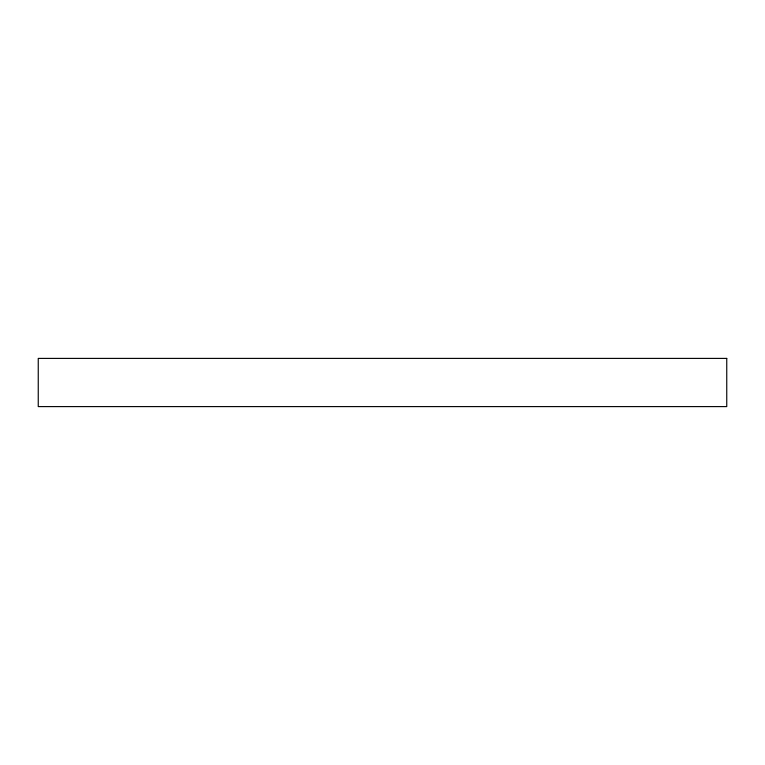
<?xml version="1.0" encoding="UTF-8"?>
<svg xmlns="http://www.w3.org/2000/svg" width="765" height="765" viewBox="0 0 765 765"><rect width="100%" height="100%" fill="white"/><g stroke="black" fill="none" stroke-linecap="round" stroke-linejoin="round"><path stroke-width="1.15" d="M726.75 358.403L38.25 358.403L38.25 406.598L726.75 406.598L726.75 358.403"/></g></svg>
